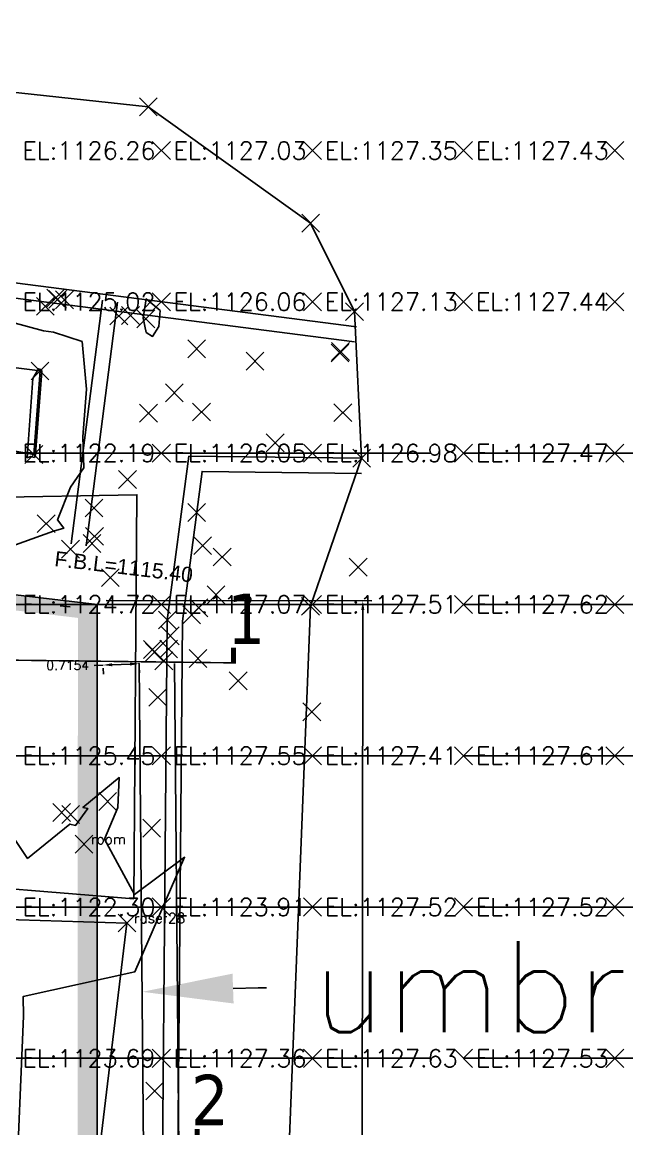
# Model space of a CAD drawing. Header units: metres. Extents: x -212 to 353974, y -37 to 356021.
# Drawn here: x 353806.4 to 353818.41, y 355965.65 to 355987.59 of the extents above; entities that cross this region are included whole.
import ezdxf
from ezdxf import colors
from ezdxf.entities.mleader import LeaderData, LeaderLine
from ezdxf.enums import TextEntityAlignment as Align
from ezdxf.math import Vec2, Vec3

# ---------------------------------------------------------------- set-up
doc = ezdxf.new("R2010")
doc.units = ezdxf.units.M
for name, color, linetype in [('C-TOPO-MINR', 8, 'Continuous'), ('C-TOPO-TEXT', 7, 'Continuous'), ('Obs.ts.td2', 7, 'Continuous'), ('Obs.ts.td2_Mark', 7, 'Continuous'), ('S-S-BEARING WALL HATCH', 250, 'Continuous'), ('S-SYMPOLS', 6, 'Continuous'), ('S-Text-Col.', 7, 'Continuous'), ('steel', 3, 'Continuous'), ('Survey.td2', 7, 'Continuous'), ('V-NODE', 1, 'Continuous')]:
    doc.layers.add(name, color=color, linetype=linetype)
doc.styles.add('ARIAL', font='arial.ttf')
doc.styles.get("Standard").update_dxf_attribs({"font": 'simplex.shx'})
doc.styles.add('Tohama', font='tahoma.ttf')
doc.dimstyles.get("Standard").update_dxf_attribs({"dimtxt": 0.18, "dimasz": 0.18, "dimexe": 0.18, "dimexo": 0.0625, "dimgap": 0.09, "dimtad": 0, "dimtih": 1, "dimtoh": 1, "dimdec": 4, "dimzin": 0, "dimdsep": 46, "dimtxsty": 'Standard', "dimcen": 0.09, "dimadec": 0, "dimazin": 0, "dimtfac": 1, "dimtdec": 4, "dimtofl": 0, "dimtmove": 0, "dimatfit": 3, "dimfxl": 1, "dimtolj": 1, "dimtzin": 0, "dimarcsym": 0})

# ---------------------------------------------------------------- blocks, each defined once
blk = doc.blocks.new('*U1')
at = {"color": 0, "linetype": 'ByBlock', "lineweight": -2, "transparency": 16777216}
for p, q in [((-0.707, -0.707), (0.707, 0.707)), ((-0.707, 0.707), (0.707, -0.707))]:
    blk.add_line(p, q, dxfattribs=at)
blk = doc.blocks.new('*U134', base_point=(353808.9069, 355985.9162, 1127.2443))
at = {"layer": 'V-NODE', "lineweight": -2, "xscale": 0.25, "yscale": 0.25, "zscale": 0.25}
blk.add_blockref('*U1', (353808.9069, 355985.9162, 1127.2443), dxfattribs=at)
blk = doc.blocks.new('*U135', base_point=(353812.1279, 355983.6079, 1127.3584))
at = {"layer": 'V-NODE', "lineweight": -2, "xscale": 0.25, "yscale": 0.25, "zscale": 0.25}
blk.add_blockref('*U1', (353812.1279, 355983.6079, 1127.3584), dxfattribs=at)
blk = doc.blocks.new('*U136', base_point=(353812.9986, 355981.8548, 1127.3594))
at = {"layer": 'V-NODE', "lineweight": -2, "xscale": 0.25, "yscale": 0.25, "zscale": 0.25}
blk.add_blockref('*U1', (353812.9986, 355981.8548, 1127.3594), dxfattribs=at)
blk = doc.blocks.new('*U137', base_point=(353813.141, 355978.9476, 1127.3645))
at = {"layer": 'V-NODE', "lineweight": -2, "xscale": 0.25, "yscale": 0.25, "zscale": 0.25}
blk.add_blockref('*U1', (353813.141, 355978.9476, 1127.3645), dxfattribs=at)
blk = doc.blocks.new('*U138', base_point=(353813.0723, 355976.7873, 1127.4527))
at = {"layer": 'V-NODE', "lineweight": -2, "xscale": 0.25, "yscale": 0.25, "zscale": 0.25}
blk.add_blockref('*U1', (353813.0723, 355976.7873, 1127.4527), dxfattribs=at)
blk = doc.blocks.new('*U139', base_point=(353812.1265, 355976.0119, 1127.5096))
at = {"layer": 'V-NODE', "lineweight": -2, "xscale": 0.25, "yscale": 0.25, "zscale": 0.25}
blk.add_blockref('*U1', (353812.1265, 355976.0119, 1127.5096), dxfattribs=at)
blk = doc.blocks.new('*U140', base_point=(353810.6914, 355974.5356, 1127.5163))
at = {"layer": 'V-NODE', "lineweight": -2, "xscale": 0.25, "yscale": 0.25, "zscale": 0.25}
blk.add_blockref('*U1', (353810.6914, 355974.5356, 1127.5163), dxfattribs=at)
blk = doc.blocks.new('*U141', base_point=(353812.1516, 355973.9178, 1127.3832))
at = {"layer": 'V-NODE', "lineweight": -2, "xscale": 0.25, "yscale": 0.25, "zscale": 0.25}
blk.add_blockref('*U1', (353812.1516, 355973.9178, 1127.3832), dxfattribs=at)
blk = doc.blocks.new('*U192', base_point=(353810.3732, 355976.9895, 1127.5529))
at = {"layer": 'V-NODE', "lineweight": -2, "xscale": 0.25, "yscale": 0.25, "zscale": 0.25}
blk.add_blockref('*U1', (353810.3732, 355976.9895, 1127.5529), dxfattribs=at)
blk = doc.blocks.new('*U193', base_point=(353809.9871, 355977.2127, 1127.5333))
at = {"layer": 'V-NODE', "lineweight": -2, "xscale": 0.25, "yscale": 0.25, "zscale": 0.25}
blk.add_blockref('*U1', (353809.9871, 355977.2127, 1127.5333), dxfattribs=at)
blk = doc.blocks.new('*U194', base_point=(353810.2489, 355976.2395, 1127.5761))
at = {"layer": 'V-NODE', "lineweight": -2, "xscale": 0.25, "yscale": 0.25, "zscale": 0.25}
blk.add_blockref('*U1', (353810.2489, 355976.2395, 1127.5761), dxfattribs=at)
blk = doc.blocks.new('*U195', base_point=(353809.9092, 355975.9824, 1127.5083))
at = {"layer": 'V-NODE', "lineweight": -2, "xscale": 0.25, "yscale": 0.25, "zscale": 0.25}
blk.add_blockref('*U1', (353809.9092, 355975.9824, 1127.5083), dxfattribs=at)
blk = doc.blocks.new('*U196', base_point=(353809.7693, 355975.8437, 1127.5055))
at = {"layer": 'V-NODE', "lineweight": -2, "xscale": 0.25, "yscale": 0.25, "zscale": 0.25}
blk.add_blockref('*U1', (353809.7693, 355975.8437, 1127.5055), dxfattribs=at)
blk = doc.blocks.new('*U197', base_point=(353809.3095, 355975.1654, 1127.5598))
at = {"layer": 'V-NODE', "lineweight": -2, "xscale": 0.25, "yscale": 0.25, "zscale": 0.25}
blk.add_blockref('*U1', (353809.3095, 355975.1654, 1127.5598), dxfattribs=at)
blk = doc.blocks.new('*U198', base_point=(353809.3422, 355975.4255, 1127.6109))
at = {"layer": 'V-NODE', "lineweight": -2, "xscale": 0.25, "yscale": 0.25, "zscale": 0.25}
blk.add_blockref('*U1', (353809.3422, 355975.4255, 1127.6109), dxfattribs=at)
blk = doc.blocks.new('*U199', base_point=(353809.2827, 355975.739, 1127.5532))
at = {"layer": 'V-NODE', "lineweight": -2, "xscale": 0.25, "yscale": 0.25, "zscale": 0.25}
blk.add_blockref('*U1', (353809.2827, 355975.739, 1127.5532), dxfattribs=at)
blk = doc.blocks.new('*U200', base_point=(353809.8939, 355974.9776, 1127.5476))
at = {"layer": 'V-NODE', "lineweight": -2, "xscale": 0.25, "yscale": 0.25, "zscale": 0.25}
blk.add_blockref('*U1', (353809.8939, 355974.9776, 1127.5476), dxfattribs=at)
blk = doc.blocks.new('*U218', base_point=(353809.0334, 355966.4014, 1127.7569))
at = {"layer": 'V-NODE', "lineweight": -2, "xscale": 0.25, "yscale": 0.25, "zscale": 0.25}
blk.add_blockref('*U1', (353809.0334, 355966.4014, 1127.7569), dxfattribs=at)
blk = doc.blocks.new('*U219', base_point=(353809.0959, 355974.2061, 1127.5788))
at = {"layer": 'V-NODE', "lineweight": -2, "xscale": 0.25, "yscale": 0.25, "zscale": 0.25}
blk.add_blockref('*U1', (353809.0959, 355974.2061, 1127.5788), dxfattribs=at)
blk = doc.blocks.new('*U220', base_point=(353809.2157, 355974.9298, 1127.5389))
at = {"layer": 'V-NODE', "lineweight": -2, "xscale": 0.25, "yscale": 0.25, "zscale": 0.25}
blk.add_blockref('*U1', (353809.2157, 355974.9298, 1127.5389), dxfattribs=at)
blk = doc.blocks.new('*U221', base_point=(353809.026, 355975.1018, 1127.4683))
at = {"layer": 'V-NODE', "lineweight": -2, "xscale": 0.25, "yscale": 0.25, "zscale": 0.25}
blk.add_blockref('*U1', (353809.026, 355975.1018, 1127.4683), dxfattribs=at)
blk = doc.blocks.new('*U222', base_point=(353808.9886, 355975.1562, 1127.5067))
at = {"layer": 'V-NODE', "lineweight": -2, "xscale": 0.25, "yscale": 0.25, "zscale": 0.25}
blk.add_blockref('*U1', (353808.9886, 355975.1562, 1127.5067), dxfattribs=at)
blk = doc.blocks.new('*U223', base_point=(353808.973, 355971.612, 1127.533))
at = {"layer": 'V-NODE', "lineweight": -2, "xscale": 0.25, "yscale": 0.25, "zscale": 0.25}
blk.add_blockref('*U1', (353808.973, 355971.612, 1127.533), dxfattribs=at)
blk = doc.blocks.new('*U282', base_point=(353812.7134, 355981.0338, 1127.3284))
at = {"layer": 'V-NODE', "lineweight": -2, "xscale": 0.25, "yscale": 0.25, "zscale": 0.25}
blk.add_blockref('*U1', (353812.7134, 355981.0338, 1127.3284), dxfattribs=at)
blk = doc.blocks.new('*U283', base_point=(353812.721, 355981.0631, 1127.3294))
at = {"layer": 'V-NODE', "lineweight": -2, "xscale": 0.25, "yscale": 0.25, "zscale": 0.25}
blk.add_blockref('*U1', (353812.721, 355981.0631, 1127.3294), dxfattribs=at)
blk = doc.blocks.new('*U284', base_point=(353812.7673, 355979.8497, 1127.4226))
at = {"layer": 'V-NODE', "lineweight": -2, "xscale": 0.25, "yscale": 0.25, "zscale": 0.25}
blk.add_blockref('*U1', (353812.7673, 355979.8497, 1127.4226), dxfattribs=at)
blk = doc.blocks.new('*U285', base_point=(353811.4258, 355979.252, 1126.6895))
at = {"layer": 'V-NODE', "lineweight": -2, "xscale": 0.25, "yscale": 0.25, "zscale": 0.25}
blk.add_blockref('*U1', (353811.4258, 355979.252, 1126.6895), dxfattribs=at)
blk = doc.blocks.new('*U286', base_point=(353811.0231, 355980.8717, 1126.5816))
at = {"layer": 'V-NODE', "lineweight": -2, "xscale": 0.25, "yscale": 0.25, "zscale": 0.25}
blk.add_blockref('*U1', (353811.0231, 355980.8717, 1126.5816), dxfattribs=at)
blk = doc.blocks.new('*U287', base_point=(353809.8677, 355981.116, 1126.3819))
at = {"layer": 'V-NODE', "lineweight": -2, "xscale": 0.25, "yscale": 0.25, "zscale": 0.25}
blk.add_blockref('*U1', (353809.8677, 355981.116, 1126.3819), dxfattribs=at)
blk = doc.blocks.new('*U288', base_point=(353809.4232, 355980.2436, 1126.4169))
at = {"layer": 'V-NODE', "lineweight": -2, "xscale": 0.25, "yscale": 0.25, "zscale": 0.25}
blk.add_blockref('*U1', (353809.4232, 355980.2436, 1126.4169), dxfattribs=at)
blk = doc.blocks.new('*U289', base_point=(353809.963, 355979.8654, 1126.459))
at = {"layer": 'V-NODE', "lineweight": -2, "xscale": 0.25, "yscale": 0.25, "zscale": 0.25}
blk.add_blockref('*U1', (353809.963, 355979.8654, 1126.459), dxfattribs=at)
blk = doc.blocks.new('*U290', base_point=(353809.8679, 355977.8732, 1125.2564))
at = {"layer": 'V-NODE', "lineweight": -2, "xscale": 0.25, "yscale": 0.25, "zscale": 0.25}
blk.add_blockref('*U1', (353809.8679, 355977.8732, 1125.2564), dxfattribs=at)
blk = doc.blocks.new('*U291', base_point=(353807.8393, 355977.3998, 1124.7279))
at = {"layer": 'V-NODE', "lineweight": -2, "xscale": 0.25, "yscale": 0.25, "zscale": 0.25}
blk.add_blockref('*U1', (353807.8393, 355977.3998, 1124.7279), dxfattribs=at)
blk = doc.blocks.new('*U292', base_point=(353807.789, 355977.2557, 1124.7515))
at = {"layer": 'V-NODE', "lineweight": -2, "xscale": 0.25, "yscale": 0.25, "zscale": 0.25}
blk.add_blockref('*U1', (353807.789, 355977.2557, 1124.7515), dxfattribs=at)
blk = doc.blocks.new('*U293', base_point=(353808.1514, 355976.5804, 1124.777))
at = {"layer": 'V-NODE', "lineweight": -2, "xscale": 0.25, "yscale": 0.25, "zscale": 0.25}
blk.add_blockref('*U1', (353808.1514, 355976.5804, 1124.777), dxfattribs=at)
blk = doc.blocks.new('*U294', base_point=(353808.1017, 355972.1428, 1122.939))
at = {"layer": 'V-NODE', "lineweight": -2, "xscale": 0.25, "yscale": 0.25, "zscale": 0.25}
blk.add_blockref('*U1', (353808.1017, 355972.1428, 1122.939), dxfattribs=at)
blk = doc.blocks.new('*U295', base_point=(353807.3617, 355977.1462, 1124.9935))
at = {"layer": 'V-NODE', "lineweight": -2, "xscale": 0.25, "yscale": 0.25, "zscale": 0.25}
blk.add_blockref('*U1', (353807.3617, 355977.1462, 1124.9935), dxfattribs=at)
blk = doc.blocks.new('*U298', base_point=(353807.3642, 355971.8845, 1124.914))
at = {"layer": 'V-NODE', "lineweight": -2, "xscale": 0.25, "yscale": 0.25, "zscale": 0.25}
blk.add_blockref('*U1', (353807.3642, 355971.8845, 1124.914), dxfattribs=at)
blk = doc.blocks.new('*U299', base_point=(353807.187, 355971.9247, 1124.9096))
at = {"layer": 'V-NODE', "lineweight": -2, "xscale": 0.25, "yscale": 0.25, "zscale": 0.25}
blk.add_blockref('*U1', (353807.187, 355971.9247, 1124.9096), dxfattribs=at)
blk = doc.blocks.new('*U402', base_point=(353806.8791, 355977.6518, 1123.584))
at = {"layer": 'V-NODE', "lineweight": -2, "xscale": 0.25, "yscale": 0.25, "zscale": 0.25}
blk.add_blockref('*U1', (353806.8791, 355977.6518, 1123.584), dxfattribs=at)
blk = doc.blocks.new('*U501', base_point=(353806.8623, 355981.9592, 1125.2676))
at = {"layer": 'V-NODE', "lineweight": -2, "xscale": 0.25, "yscale": 0.25, "zscale": 0.25}
blk.add_blockref('*U1', (353806.8623, 355981.9592, 1125.2676), dxfattribs=at)
blk = doc.blocks.new('*U502', base_point=(353807.1068, 355982.0988, 1125.173))
at = {"layer": 'V-NODE', "lineweight": -2, "xscale": 0.25, "yscale": 0.25, "zscale": 0.25}
blk.add_blockref('*U1', (353807.1068, 355982.0988, 1125.173), dxfattribs=at)
blk = doc.blocks.new('*U503', base_point=(353807.0694, 355982.1233, 1125.5907))
at = {"layer": 'V-NODE', "lineweight": -2, "xscale": 0.25, "yscale": 0.25, "zscale": 0.25}
blk.add_blockref('*U1', (353807.0694, 355982.1233, 1125.5907), dxfattribs=at)
blk = doc.blocks.new('*U504', base_point=(353807.2435, 355982.0878, 1125.7253))
at = {"layer": 'V-NODE', "lineweight": -2, "xscale": 0.25, "yscale": 0.25, "zscale": 0.25}
blk.add_blockref('*U1', (353807.2435, 355982.0878, 1125.7253), dxfattribs=at)
blk = doc.blocks.new('*U505', base_point=(353808.3229, 355981.7677, 1125.8134))
at = {"layer": 'V-NODE', "lineweight": -2, "xscale": 0.25, "yscale": 0.25, "zscale": 0.25}
blk.add_blockref('*U1', (353808.3229, 355981.7677, 1125.8134), dxfattribs=at)
blk = doc.blocks.new('*U506', base_point=(353808.8569, 355981.7107, 1125.8701))
at = {"layer": 'V-NODE', "lineweight": -2, "xscale": 0.25, "yscale": 0.25, "zscale": 0.25}
blk.add_blockref('*U1', (353808.8569, 355981.7107, 1125.8701), dxfattribs=at)
blk = doc.blocks.new('*U507', base_point=(353808.5542, 355981.7784, 1126.6099))
at = {"layer": 'V-NODE', "lineweight": -2, "xscale": 0.25, "yscale": 0.25, "zscale": 0.25}
blk.add_blockref('*U1', (353808.5542, 355981.7784, 1126.6099), dxfattribs=at)
blk = doc.blocks.new('*U508', base_point=(353808.9106, 355979.8399, 1126.7608))
at = {"layer": 'V-NODE', "lineweight": -2, "xscale": 0.25, "yscale": 0.25, "zscale": 0.25}
blk.add_blockref('*U1', (353808.9106, 355979.8399, 1126.7608), dxfattribs=at)
blk = doc.blocks.new('*U509', base_point=(353808.4938, 355978.526, 1125.8145))
at = {"layer": 'V-NODE', "lineweight": -2, "xscale": 0.25, "yscale": 0.25, "zscale": 0.25}
blk.add_blockref('*U1', (353808.4938, 355978.526, 1125.8145), dxfattribs=at)
blk = doc.blocks.new('*U510', base_point=(353807.8287, 355977.9617, 1125.3207))
at = {"layer": 'V-NODE', "lineweight": -2, "xscale": 0.25, "yscale": 0.25, "zscale": 0.25}
blk.add_blockref('*U1', (353807.8287, 355977.9617, 1125.3207), dxfattribs=at)
blk = doc.blocks.new('*U511', base_point=(353806.6343, 355979.0234, 1121.9295))
at = {"layer": 'V-NODE', "lineweight": -2, "xscale": 0.25, "yscale": 0.25, "zscale": 0.25}
blk.add_blockref('*U1', (353806.6343, 355979.0234, 1121.9295), dxfattribs=at)
blk = doc.blocks.new('*U512', base_point=(353806.7585, 355980.6784, 1121.9243))
at = {"layer": 'V-NODE', "lineweight": -2, "xscale": 0.25, "yscale": 0.25, "zscale": 0.25}
blk.add_blockref('*U1', (353806.7585, 355980.6784, 1121.9243), dxfattribs=at)
blk = doc.blocks.new('*U972', base_point=(353808.4831, 355969.731, 1122.4692))
at = {"layer": 'V-NODE', "lineweight": -2, "xscale": 0.25, "yscale": 0.25, "zscale": 0.25}
blk.add_blockref('*U1', (353808.4831, 355969.731, 1122.4692), dxfattribs=at)
blk = doc.blocks.new('*U973', base_point=(353807.6294, 355971.2965, 1122.4519))
at = {"layer": 'V-NODE', "lineweight": -2, "xscale": 0.25, "yscale": 0.25, "zscale": 0.25}
blk.add_blockref('*U1', (353807.6294, 355971.2965, 1122.4519), dxfattribs=at)
blk = doc.blocks.new('*D1145')
at = {"color": 0, "lineweight": -2, "transparency": 16777216}
for p, q in [((353808.072, 355976.125), (353813.345, 355976.119)), ((353813.165, 355975.94), (353813.148, 355958.9)), ((353813.129, 355941.129), (353813.147, 355958.17)), ((353810.14, 355940.953), (353813.309, 355940.949))]:
    blk.add_line(p, q, dxfattribs=at)
at = {"color": 0, "transparency": 16777216}
for points in [[(353813.135, 355975.94), (353813.195, 355975.94), (353813.165, 355976.12)], [(353813.099, 355941.129), (353813.159, 355941.129), (353813.129, 355940.949)]]:
    blk.add_solid(points, dxfattribs=at)
at = {"color": 5, "transparency": 16777216, "insert": (353813.147, 355958.535), "char_height": 0.55, "attachment_point": 5}
blk.add_mtext('\\A1;35.1702', dxfattribs=at)
blk = doc.blocks.new('*D1130')
at = {"color": 0, "lineweight": -2, "transparency": 16777216}
for p, q in [((353808.009, 355974.847), (353807.829, 355974.84)), ((353808.011, 355974.784), (353808.015, 355974.667)), ((353808.544, 355974.867), (353808.189, 355974.853)), ((353808.726, 355974.811), (353808.73, 355974.693))]:
    blk.add_line(p, q, dxfattribs=at)
at = {"color": 0, "transparency": 16777216}
for points in [[(353808.188, 355974.883), (353808.19, 355974.823), (353808.009, 355974.847)], [(353808.543, 355974.897), (353808.545, 355974.837), (353808.724, 355974.873)]]:
    blk.add_solid(points, dxfattribs=at)
at = {"color": 0, "transparency": 16777216, "insert": (353807.306, 355974.84), "char_height": 0.18, "attachment_point": 5}
blk.add_mtext('\\A1;0.7154', dxfattribs=at)

msp = doc.modelspace()

# ---------------------------------------------------------------- hatches: boundary and pattern name
at = {"layer": 'S-S-BEARING WALL HATCH'}
h = msp.add_hatch(color=256, dxfattribs=at)
h.dxf.hatch_style = 1
h.paths.add_polyline_path([(353807.46843, 355926.05083), (353807.86843, 355926.05045), (353807.9098, 355976.03618), (353801.11524, 355976.84743), (353801.07967, 355976.54955), (353807.50959, 355975.78183)])

# ---------------------------------------------------------------- linework, layer by layer
at = {"color": 6}
for p, q in [((353807.37599, 355977.24759, 1122.4519), (353807.99837, 355982.08372, 1123.6375)), ((353807.67354, 355977.2093, 1122.4519), (353808.29592, 355982.04543, 1123.6375))]:
    msp.add_line(p, q, dxfattribs=at)
at = {"color": 7, "true_color": 0xffffff}
for p, q in [((353754.46508, 355979.04908, 1112.31784), (353814.51346, 355979.04908, 1130.32772)), ((353815.16579, 355979.04908, 1130.52337), (353844.50137, 355979.04908, 1139.32178)), ((353752.12202, 355976.04908, 1111.61511), (353814.40461, 355976.04908, 1130.29508)), ((353815.16579, 355976.04908, 1130.52337), (353844.46508, 355976.04908, 1139.3109)), ((353764.16579, 355973.04908, 1115.22731), (353814.40461, 355973.04908, 1130.29508)), ((353815.16579, 355973.04908, 1130.52337), (353847.51346, 355973.04908, 1140.22518)), ((353765.12415, 355970.04908, 1115.51474), (353814.51346, 355970.04908, 1130.32772)), ((353815.16579, 355970.04908, 1130.52337), (353847.50137, 355970.04908, 1140.22155)), ((353765.47411, 355967.04908, 1115.6197), (353814.51346, 355967.04908, 1130.32772)), ((353815.16579, 355967.04908, 1130.52337), (353850.4167, 355967.04908, 1141.09592))]:
    msp.add_line(p, q, dxfattribs=at)
at = {"color": 9, "true_color": 0xc7c8ca}
msp.add_line((353795.84444, 355970.11144, 1121.5572), (353808.4831, 355969.73102, 1123.0489), dxfattribs=at)
at = {"color": 3}
for points, elevation in [([(353802.40892, 355929.66842), (353800.05302, 355923.98442), (353798.95544, 355921.43629), (353798.37169, 355920.08105), (353797.87481, 355917.62718), (353798.72105, 355914.27362), (353799.69808, 355913.33266), (353803.65205, 355916.74323), (353805.93102, 355921.30639), (353808.23619, 355925.688), (353811.57722, 355931.93288), (353811.62164, 355933.21776), (353811.79283, 355938.92371), (353811.31452, 355946.97907), (353811.28212, 355954.63097), (353812.12652, 355976.01194), (353813.14102, 355978.94756), (353812.99855, 355981.85478), (353812.12789, 355983.60794), (353808.90691, 355985.91625), (353798.49971, 355987.04219), (353791.68017, 355988.31221)], 1122.6237), ([(353806.75853, 355980.67837), (353806.63428, 355979.02341), (353800.01805, 355980.20363), (353795.01386, 355980.31251), (353784.87576, 355981.27044), (353774.83613, 355982.5017), (353770.94165, 355983.60497), (353769.06983, 355984.80835), (353772.91826, 355984.87629), (353806.75853, 355980.67837)], 1121.9243)]:
    msp.add_lwpolyline(points, dxfattribs=dict(at, elevation=elevation))
at = {"color": 6}
for points, elevation in [([(353802.1399, 355982.95469), (353813.03684, 355981.55232)], 1123.6375), ([(353802.10161, 355982.65714), (353812.99855, 355981.25478)], 1123.6375), ([(353809.18957, 355965.08418), (353809.28271, 355975.73896), (353809.71153, 355978.98856), (353813.14102, 355978.94756)], 1123.0937), ([(353809.48956, 355965.08156), (353809.58253, 355975.71795), (353809.97412, 355978.6854), (353813.13743, 355978.64758)], 1123.0937)]:
    msp.add_lwpolyline(points, dxfattribs=dict(at, elevation=elevation))
at = {"color": 5, "elevation": 1122.4519}
msp.add_lwpolyline([(353808.62134, 355970.21222), (353802.76176, 355970.69037), (353802.70362, 355978.1132), (353808.68114, 355978.22348)], close=True, dxfattribs=at)
at = {"color": 4}
msp.add_lwpolyline([(353795.24972, 355939.27729), (353795.97837, 355945.43438), (353795.03495, 355945.54603), (353795.36402, 355948.32665), (353796.30744, 355948.215), (353797.0361, 355954.37209), (353796.09268, 355954.48373), (353796.39508, 355957.01644), (353797.57263, 355956.87708), (353798.89447, 355967.94788), (353797.70277, 355968.08891), (353798.77225, 355977.12592), (353807.89031, 355976.04685), (353807.89701, 355925.79346)], dxfattribs=at)
at = {"color": 2, "elevation": 1124.1153}
for points in [[(353800.01797, 355917.52776), (353800.90568, 355919.84874), (353803.63661, 355924.5921), (353809.22856, 355936.1838), (353809.37661, 355940.94915), (353808.92927, 355951.87852), (353808.72376, 355974.87335)], [(353800.67178, 355917.2777), (353801.53981, 355919.54722), (353804.25599, 355924.26496), (353809.92361, 355936.01351), (353810.07706, 355940.9526), (353809.62914, 355951.89596), (353809.42373, 355974.8796)]]:
    msp.add_lwpolyline(points, dxfattribs=at)
at = {"color": 252, "true_color": 0x939598, "elevation": 1123.0489}
msp.add_lwpolyline([(353805.52121, 355938.31188), (353805.75662, 355941.45014), (353805.80137, 355941.78431), (353798.06324, 355941.74683), (353797.50729, 355942.18986), (353797.63616, 355942.79903), (353798.11743, 355942.91425), (353805.5504, 355942.76394), (353805.76612, 355947.27844), (353798.10203, 355946.47778), (353797.71322, 355946.7341), (353797.66182, 355947.41809), (353798.2241, 355947.60656), (353805.87113, 355948.13924), (353808.4831, 355969.73102)], dxfattribs=at)
at = {"color": 6}
msp.add_point((353808.72376, 355974.87335, 1127.4716), dxfattribs=at)
at = {"color": 4}
msp.add_point((353808.72376, 355974.87335, 1127.4716), dxfattribs=at)
at = {"layer": 'C-TOPO-MINR', "color": 8, "linetype": 'Continuous', "lineweight": -3, "flags": 128}
for points, elevation in [([(353808.86473, 355981.43786), (353808.99143, 355981.36217), (353809.11345, 355981.55976), (353809.1424, 355981.87629), (353808.86163, 355982.10824), (353808.80375, 355981.72259), (353808.86473, 355981.43786)], 1126), ([(353806.66804, 355979.01437), (353806.66752, 355979.03531), (353806.79218, 355980.66528), (353806.78895, 355980.6996), (353806.76816, 355980.70647), (353806.76085, 355980.7074), (353806.73781, 355980.71361), (353806.72685, 355980.72085), (353806.61264, 355980.5287), (353806.50358, 355978.95782), (353806.56796, 355978.9845), (353806.64473, 355978.96495), (353806.65913, 355979.00133), (353806.66804, 355979.01437)], 1122)]:
    msp.add_lwpolyline(points, close=True, dxfattribs=dict(at, elevation=elevation))
at = {"layer": 'C-TOPO-MINR', "color": 8, "linetype": 'Continuous', "lineweight": -3, "elevation": 1124, "flags": 128}
for points in [[(353806.00892, 355977.14079), (353807.02153, 355977.50258), (353807.22829, 355977.56016), (353807.10656, 355977.72603), (353807.36354, 355978.37518), (353807.62532, 355978.75831), (353807.60983, 355979.37332), (353807.68213, 355980.31854), (353807.59346, 355981.25978), (353807.02336, 355981.44806), (353806.82294, 355981.47359), (353806.19122, 355981.64391)], [(353806.12469, 355960.66809), (353806.42942, 355967.88451), (353806.42445, 355968.27574), (353808.64241, 355968.76707), (353809.6259, 355971.03526), (353808.63121, 355970.29968), (353808.0388, 355971.39263), (353808.30295, 355972.0202), (353808.32905, 355972.61462), (353807.60921, 355972.02537), (353807.7055, 355972.00404), (353807.46265, 355971.66622), (353807.35073, 355971.6922), (353806.51175, 355971.01237), (353805.97462, 355971.8145)]]:
    msp.add_lwpolyline(points, dxfattribs=at)
at = {"layer": 'C-TOPO-TEXT', "color": 6, "linetype": 'Continuous', "lineweight": -3}
for p, q in [((353808.98618, 355984.86947, 1127.03292), (353809.34539, 355985.22868, 1127.03292)), ((353808.98618, 355985.22868, 1127.03292), (353809.34539, 355984.86947, 1127.03292)), ((353811.98618, 355984.86947, 1127.35001), (353812.34539, 355985.22868, 1127.35001)), ((353811.98618, 355985.22868, 1127.35001), (353812.34539, 355984.86947, 1127.35001)), ((353814.98618, 355984.86947, 1127.42672), (353815.34539, 355985.22868, 1127.42672)), ((353814.98618, 355985.22868, 1127.42672), (353815.34539, 355984.86947, 1127.42672)), ((353817.98618, 355984.86947, 1127.48764), (353818.34539, 355985.22868, 1127.48764)), ((353817.98618, 355985.22868, 1127.48764), (353818.34539, 355984.86947, 1127.48764)), ((353808.98618, 355981.86947, 1126.06216), (353809.34539, 355982.22868, 1126.06216)), ((353808.98618, 355982.22868, 1126.06216), (353809.34539, 355981.86947, 1126.06216)), ((353811.98618, 355981.86947, 1127.12667), (353812.34539, 355982.22868, 1127.12667)), ((353811.98618, 355982.22868, 1127.12667), (353812.34539, 355981.86947, 1127.12667)), ((353814.98618, 355981.86947, 1127.4413), (353815.34539, 355982.22868, 1127.4413)), ((353814.98618, 355982.22868, 1127.4413), (353815.34539, 355981.86947, 1127.4413)), ((353817.98618, 355981.86947, 1127.55465), (353818.34539, 355982.22868, 1127.55465)), ((353817.98618, 355982.22868, 1127.55465), (353818.34539, 355981.86947, 1127.55465)), ((353808.98618, 355978.86947, 1126.05473), (353809.34539, 355979.22868, 1126.05473)), ((353808.98618, 355979.22868, 1126.05473), (353809.34539, 355978.86947, 1126.05473)), ((353811.98618, 355978.86947, 1126.98451), (353812.34539, 355979.22868, 1126.98451)), ((353811.98618, 355979.22868, 1126.98451), (353812.34539, 355978.86947, 1126.98451)), ((353814.98618, 355978.86947, 1127.46662), (353815.34539, 355979.22868, 1127.46662)), ((353814.98618, 355979.22868, 1127.46662), (353815.34539, 355978.86947, 1127.46662)), ((353817.98618, 355978.86947, 1127.62539), (353818.34539, 355979.22868, 1127.62539)), ((353817.98618, 355979.22868, 1127.62539), (353818.34539, 355978.86947, 1127.62539)), ((353808.98618, 355975.86947, 1127.071), (353809.34539, 355976.22868, 1127.071)), ((353808.98618, 355976.22868, 1127.071), (353809.34539, 355975.86947, 1127.071)), ((353811.98618, 355975.86947, 1127.50711), (353812.34539, 355976.22868, 1127.50711)), ((353811.98618, 355976.22868, 1127.50711), (353812.34539, 355975.86947, 1127.50711)), ((353814.98618, 355975.86947, 1127.61565), (353815.34539, 355976.22868, 1127.61565)), ((353814.98618, 355976.22868, 1127.61565), (353815.34539, 355975.86947, 1127.61565)), ((353817.98618, 355975.86947, 1127.80375), (353818.34539, 355976.22868, 1127.80375)), ((353817.98618, 355976.22868, 1127.80375), (353818.34539, 355975.86947, 1127.80375)), ((353808.98618, 355972.86947, 1127.5528), (353809.34539, 355973.22868, 1127.5528)), ((353808.98618, 355973.22868, 1127.5528), (353809.34539, 355972.86947, 1127.5528)), ((353811.98618, 355972.86947, 1127.41375), (353812.34539, 355973.22868, 1127.41375)), ((353811.98618, 355973.22868, 1127.41375), (353812.34539, 355972.86947, 1127.41375)), ((353814.98618, 355972.86947, 1127.60658), (353815.34539, 355973.22868, 1127.60658)), ((353814.98618, 355973.22868, 1127.60658), (353815.34539, 355972.86947, 1127.60658)), ((353817.98618, 355972.86947, 1127.85048), (353818.34539, 355973.22868, 1127.85048)), ((353817.98618, 355973.22868, 1127.85048), (353818.34539, 355972.86947, 1127.85048)), ((353808.98618, 355969.86947, 1123.91381), (353809.34539, 355970.22868, 1123.91381)), ((353808.98618, 355970.22868, 1123.91381), (353809.34539, 355969.86947, 1123.91381)), ((353811.98618, 355969.86947, 1127.52092), (353812.34539, 355970.22868, 1127.52092)), ((353811.98618, 355970.22868, 1127.52092), (353812.34539, 355969.86947, 1127.52092)), ((353814.98618, 355969.86947, 1127.51889), (353815.34539, 355970.22868, 1127.51889)), ((353814.98618, 355970.22868, 1127.51889), (353815.34539, 355969.86947, 1127.51889)), ((353817.98618, 355969.86947, 1127.77305), (353818.34539, 355970.22868, 1127.77305)), ((353817.98618, 355970.22868, 1127.77305), (353818.34539, 355969.86947, 1127.77305)), ((353808.98618, 355966.86947, 1127.36325), (353809.34539, 355967.22868, 1127.36325)), ((353808.98618, 355967.22868, 1127.36325), (353809.34539, 355966.86947, 1127.36325)), ((353811.98618, 355966.86947, 1127.62808), (353812.34539, 355967.22868, 1127.62808)), ((353811.98618, 355967.22868, 1127.62808), (353812.34539, 355966.86947, 1127.62808)), ((353814.98618, 355967.22868, 1127.52686), (353815.34539, 355966.86947, 1127.52686)), ((353815.16579, 355967.04908, 1127.52686), (353815.34539, 355967.22868, 1127.52686)), ((353817.98618, 355966.86947, 1127.6946), (353818.34539, 355967.22868, 1127.6946)), ((353817.98618, 355967.22868, 1127.6946), (353818.34539, 355966.86947, 1127.6946))]:
    msp.add_line(p, q, dxfattribs=at)
at = {"layer": 'Obs.ts.td2'}
for p in [(353807.6294, 355971.29648, 1122.4519), (353808.4831, 355969.73102, 1122.4692)]:
    msp.add_point(p, dxfattribs=at)
at = {"layer": 'S-SYMPOLS'}
for points, elevation in [([(353796.87416, 355975.357, 0.1, 0.1, 0), (353796.87233, 355975.057, 0.03, 0.03, 0), (353810.59867, 355974.8903, 0.1, 0.1, 0), (353810.6005, 355975.19029, 0.1, 0.1, 0)], 1124.1153), ([(353806.0488, 355965.70313, 0.1, 0.1, 0), (353806.04698, 355965.40314, 0.03, 0.03, 0), (353809.87584, 355965.3481, 0.1, 0.1, 0), (353809.87766, 355965.6481, 0.1, 0.1, 0)], -3.01654)]:
    msp.add_lwpolyline(points, format="xyseb", dxfattribs=dict(at, elevation=elevation))
at = {"layer": 'steel'}
msp.add_line((353807.35514, 355976.00255), (353807.1562, 355976.02319), dxfattribs=at)
at = {"layer": 'Survey.td2'}
for p in [(353808.90691, 355985.91625, 1127.2443), (353812.12789, 355983.60794, 1127.3584), (353807.06938, 355982.12327, 1125.5907), (353807.10676, 355982.09876, 1125.173), (353807.24345, 355982.08775, 1125.7253), (353806.86226, 355981.95915, 1125.2676), (353812.99855, 355981.85478, 1127.3594), (353808.32294, 355981.76768, 1125.8134), (353808.55424, 355981.77839, 1126.6099), (353808.85687, 355981.71071, 1125.8701), (353809.8677, 355981.11601, 1126.3819), (353812.71337, 355981.03377, 1127.3284), (353812.72096, 355981.06307, 1127.3294), (353811.02308, 355980.8717, 1126.5816), (353806.75853, 355980.67837, 1121.9243), (353809.42321, 355980.24362, 1126.4169), (353808.91063, 355979.83991, 1126.7608), (353809.96296, 355979.8654, 1126.459), (353812.76729, 355979.8497, 1127.4226), (353811.42576, 355979.25195, 1126.6895), (353806.63428, 355979.02341, 1121.9295), (353813.14102, 355978.94756, 1127.3645), (353808.49383, 355978.52598, 1125.8145), (353807.82872, 355977.9617, 1125.3207), (353809.8679, 355977.87318, 1125.2564), (353806.87909, 355977.6518, 1123.584), (353807.789, 355977.25569, 1124.7515), (353807.8393, 355977.39982, 1124.7279), (353809.9871, 355977.21265, 1127.5333), (353807.36169, 355977.14617, 1124.9935), (353810.37324, 355976.9895, 1127.5529), (353813.07235, 355976.78729, 1127.4527), (353808.15136, 355976.58039, 1124.777), (353810.2489, 355976.23947, 1127.5761), (353809.90921, 355975.98238, 1127.5083), (353812.12652, 355976.01194, 1127.5096), (353809.28271, 355975.73896, 1127.5532), (353809.76931, 355975.84365, 1127.5055), (353809.3422, 355975.42553, 1127.6109), (353808.98856, 355975.15623, 1127.5067), (353809.02603, 355975.10176, 1127.4683), (353809.3095, 355975.16542, 1127.5598), (353809.21568, 355974.92976, 1127.5389), (353809.89389, 355974.97763, 1127.5476), (353810.69141, 355974.53563, 1127.5163), (353809.09585, 355974.20611, 1127.5788), (353812.15158, 355973.91778, 1127.3832), (353808.10171, 355972.14279, 1122.939), (353807.18695, 355971.92472, 1124.9096), (353807.36417, 355971.88453, 1124.914), (353808.973, 355971.61202, 1127.5326), (353809.03341, 355966.40141, 1127.7569)]:
    msp.add_point(p, dxfattribs=at)

# ---------------------------------------------------------------- block references
at = {"layer": 'V-NODE'}
for name, p in [('*U134', (353808.9069, 355985.9162, 1127.2443)), ('*U135', (353812.1279, 355983.6079, 1127.3584)), ('*U503', (353807.0694, 355982.1233, 1125.5907)), ('*U502', (353807.1068, 355982.0988, 1125.173)), ('*U504', (353807.2435, 355982.0878, 1125.7253)), ('*U501', (353806.8623, 355981.9592, 1125.2676)), ('*U136', (353812.9986, 355981.8548, 1127.3594)), ('*U505', (353808.3229, 355981.7677, 1125.8134)), ('*U507', (353808.5542, 355981.7784, 1126.6099)), ('*U506', (353808.8569, 355981.7107, 1125.8701)), ('*U287', (353809.8677, 355981.116, 1126.3819)), ('*U282', (353812.7134, 355981.0338, 1127.3284)), ('*U283', (353812.721, 355981.0631, 1127.3294)), ('*U286', (353811.0231, 355980.8717, 1126.5816)), ('*U512', (353806.7585, 355980.6784, 1121.9243)), ('*U288', (353809.4232, 355980.2436, 1126.4169)), ('*U508', (353808.9106, 355979.8399, 1126.7608)), ('*U289', (353809.963, 355979.8654, 1126.459)), ('*U284', (353812.7673, 355979.8497, 1127.4226)), ('*U285', (353811.4258, 355979.252, 1126.6895)), ('*U511', (353806.6343, 355979.0234, 1121.9295)), ('*U137', (353813.141, 355978.9476, 1127.3645)), ('*U509', (353808.4938, 355978.526, 1125.8145)), ('*U510', (353807.8287, 355977.9617, 1125.3207)), ('*U290', (353809.8679, 355977.8732, 1125.2564)), ('*U402', (353806.8791, 355977.6518, 1123.584)), ('*U292', (353807.789, 355977.2557, 1124.7515)), ('*U291', (353807.8393, 355977.3998, 1124.7279)), ('*U295', (353807.3617, 355977.1462, 1124.9935)), ('*U193', (353809.9871, 355977.2127, 1127.5333)), ('*U192', (353810.3732, 355976.9895, 1127.5529)), ('*U293', (353808.1514, 355976.5804, 1124.777)), ('*U138', (353813.0723, 355976.7873, 1127.4527)), ('*U194', (353810.2489, 355976.2395, 1127.5761)), ('*U195', (353809.9092, 355975.9824, 1127.5083)), ('*U139', (353812.1265, 355976.0119, 1127.5096)), ('*U199', (353809.2827, 355975.739, 1127.5532)), ('*U196', (353809.7693, 355975.8437, 1127.5055)), ('*U198', (353809.3422, 355975.4255, 1127.6109)), ('*U222', (353808.9886, 355975.1562, 1127.5067)), ('*U221', (353809.026, 355975.1018, 1127.4683)), ('*U197', (353809.3095, 355975.1654, 1127.5598)), ('*U220', (353809.2157, 355974.9298, 1127.5389)), ('*U200', (353809.8939, 355974.9776, 1127.5476)), ('*U140', (353810.6914, 355974.5356, 1127.5163)), ('*U219', (353809.0959, 355974.2061, 1127.5788)), ('*U141', (353812.1516, 355973.9178, 1127.3832)), ('*U294', (353808.1017, 355972.1428, 1122.939)), ('*U299', (353807.187, 355971.9247, 1124.9096)), ('*U298', (353807.3642, 355971.8845, 1124.914)), ('*U223', (353808.973, 355971.612, 1127.5326)), ('*U973', (353807.6294, 355971.2965, 1122.4519)), ('*U972', (353808.4831, 355969.731, 1122.4692)), ('*U218', (353809.0334, 355966.4014, 1127.7569))]:
    msp.add_blockref(name, p, dxfattribs=at)

# ---------------------------------------------------------------- texts
at = {"layer": 'C-TOPO-TEXT', "color": 7, "linetype": 'Continuous', "lineweight": -3, "char_height": 0.35, "attachment_point": 4}
for s, insert in [('EL:1126.26', (353806.40889, 355985.04908, 1126.25544)), ('EL:1127.03', (353809.40889, 355985.04908, 1127.03292)), ('EL:1127.35', (353812.40889, 355985.04908, 1127.35001)), ('EL:1127.43', (353815.40889, 355985.04908, 1127.42672)), ('EL:1125.02', (353806.40889, 355982.04908, 1125.01749)), ('EL:1126.06', (353809.40889, 355982.04908, 1126.06216)), ('EL:1127.13', (353812.40889, 355982.04908, 1127.12667)), ('EL:1127.44', (353815.40889, 355982.04908, 1127.4413)), ('EL:1122.19', (353806.40889, 355979.04908, 1122.1923)), ('EL:1126.05', (353809.40889, 355979.04908, 1126.05473)), ('EL:1126.98', (353812.40889, 355979.04908, 1126.98451)), ('EL:1127.47', (353815.40889, 355979.04908, 1127.46662)), ('EL:1124.72', (353806.40889, 355976.04908, 1124.71623)), ('EL:1127.07', (353809.40889, 355976.04908, 1127.071)), ('EL:1127.51', (353812.40889, 355976.04908, 1127.50711)), ('EL:1127.62', (353815.40889, 355976.04908, 1127.61565)), ('EL:1125.45', (353806.40889, 355973.04908, 1125.4513)), ('EL:1127.55', (353809.40889, 355973.04908, 1127.5528)), ('EL:1127.41', (353812.40889, 355973.04908, 1127.41375)), ('EL:1127.61', (353815.40889, 355973.04908, 1127.60658)), ('EL:1122.30', (353806.40889, 355970.04908, 1122.29884)), ('EL:1123.91', (353809.40889, 355970.04908, 1123.91381)), ('EL:1127.52', (353812.40889, 355970.04908, 1127.52092)), ('EL:1127.52', (353815.40889, 355970.04908, 1127.51889)), ('EL:1123.69', (353806.40889, 355967.04908, 1123.68603)), ('EL:1127.36', (353809.40889, 355967.04908, 1127.36325)), ('EL:1127.63', (353812.40889, 355967.04908, 1127.62808)), ('EL:1127.53', (353815.40889, 355967.04908, 1127.52686))]:
    msp.add_mtext(s, dxfattribs=dict(at, insert=insert))
at = {"layer": 'Obs.ts.td2_Mark'}
for s, p in [(' room', (353807.6294, 355971.29648, 1122.4519)), (' rasef28', (353808.4831, 355969.73102, 1122.4692))]:
    msp.add_text(s, height=0.2, dxfattribs=at).set_placement(p)
at = {"layer": 'S-SYMPOLS', "style": 'Tohama'}
for s, p in [('1', (353810.47763, 355975.26369, 1124.1153)), ('2', (353809.7548, 355965.7215, -3.01654))]:
    msp.add_text(s, height=1, rotation=0.212323, dxfattribs=at).set_placement(p)
at = {"layer": 'S-Text-Col.', "ltscale": 0.05, "style": 'ARIAL'}
msp.add_text('F.B.L=1115.40', height=0.3000025, rotation=353.191218, dxfattribs=at).set_placement((353807.04926, 355976.95975), align=Align.MIDDLE_LEFT)

# ---------------------------------------------------------------- dimensions: what is measured, and where the dimension line sits
at = {"color": 55}
dim = msp.add_linear_dim(base=(353813.12894, 355940.94943, 0.33976), p1=(353808.00987, 355976.12494), p2=(353810.07706, 355940.9526, 1124.1153), angle=89.940462, dimstyle='Standard', override={"dimtxt": 0.55, "dimclrt": 5}, dxfattribs=at)
dim.commit()
dim.dimension.update_dxf_attribs({"geometry": '*D1145', "text_midpoint": (353813.14722, 355958.5345, 0.33976)})
dim = msp.add_aligned_dim(p1=(353808.72376, 355974.87335, 1127.4716), p2=(353808.00882, 355974.84678), distance=0, dimstyle='Standard', dxfattribs=at)
dim.commit()
dim.dimension.update_dxf_attribs({"geometry": '*D1130', "text_midpoint": (353807.30608, 355974.8401, 0.33976)})

# ---------------------------------------------------------------- leaders
at = {"color": 5}
ml = msp.add_multileader_mtext('Standard', dxfattribs=at)
ml.set_content('umbrella', color=5)
ml.set_leader_properties()
ml.build(insert=Vec2(0, 0))
ml.multileader.update_dxf_attribs({"text_right_attachment_type": 6, "dogleg_length": 0.36, "arrow_head_size": 1.80276})
ctx = ml.context
ctx.base_point, ctx.char_height, ctx.arrow_head_size, ctx.landing_gap_size, ctx.plane_origin = Vec3(353811.25134, 355968.44992), 1.802759, 1.80276, 0.90138, Vec3(353808.78737, 355968.36787)
ctx.right_attachment = 6
notes = []
notes.append((ctx, [(0, (1, 1, 0), (353811.08909, 355968.44992), (1, 0), 0.16225, [(0, [(353808.78737, 355968.36787)], 0, [])])]))
ctx.mtext.insert, ctx.mtext.flow_direction = Vec3(353812.15272, 355969.36949), 5
for ctx, leaders in notes:
    for number, flags, end, landing, length, lines in leaders:
        leader = LeaderData()
        leader.index, (leader.has_last_leader_line, leader.has_dogleg_vector, leader.attachment_direction) = number, flags
        leader.last_leader_point, leader.dogleg_vector, leader.dogleg_length = Vec3(end), Vec3(landing), length
        for number, points, colour, breaks in lines:
            line = LeaderLine()
            line.index, line.vertices, line.color, line.breaks = number, Vec3.list(points), colors.encode_raw_color(colour), breaks
            leader.lines.append(line)
        ctx.leaders.append(leader)

doc.saveas('drawing.dxf')
